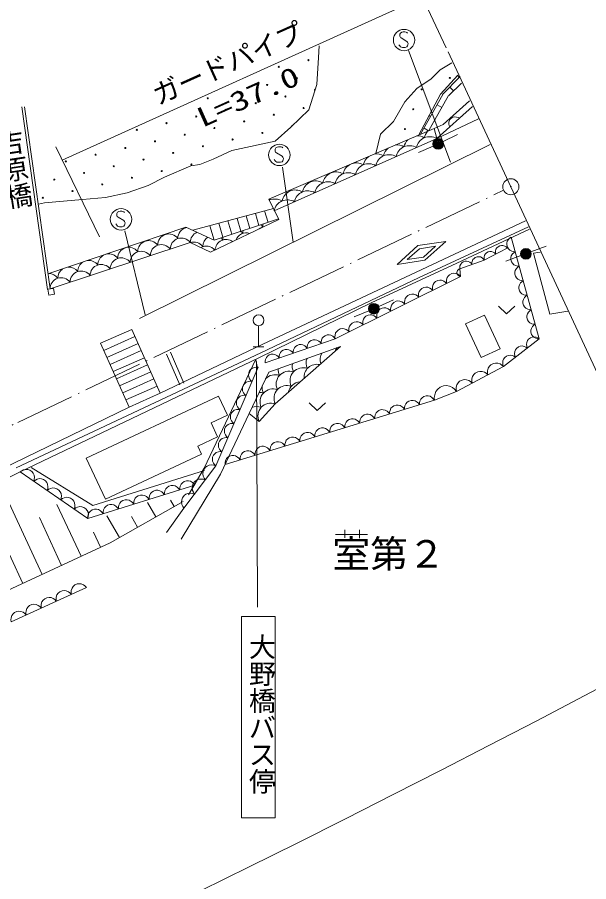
# Model space of a CAD drawing. Units: millimetres, scale not verified. Extents: x 40000 to 680000, y 20000 to 380000.
# Drawn here: x 489670 to 542739, y 259208 to 339534 of the extents above; entities that cross this region are included whole.
import ezdxf
from ezdxf.enums import TextEntityAlignment as Align

# ---------------------------------------------------------------- set-up
doc = ezdxf.new("R2010")
doc.units = ezdxf.units.MM
doc.header["$LTSCALE"] = 1000
doc.linetypes.add('USER5', pattern=[7.000001, 5.508197, -0.688525, 0.114754, -0.688525])
doc.layers.add('S-SUV', color=7, linetype='Continuous', lineweight=13)
doc.styles.add('@ＭＳ ゴシック', font='')
doc.styles.add('ＭＳ ゴシック', font='')
doc.styles.get('@ＭＳ ゴシック').set_extended_font_data('@MS Gothic')
doc.styles.get('ＭＳ ゴシック').set_extended_font_data('MS Gothic')

# ---------------------------------------------------------------- blocks, each defined once
blk = doc.blocks.new('BUHIN242')
at = {"color": 7, "linetype": 'Continuous', "lineweight": 13}
blk.add_lwpolyline([(-626, -283), (-514, -405), (-384, -494), (-200, -576), (-28, -589), (140, -570), (334, -482), (460, -369), (564, -231), (624, -39), (641, 116), (626, 283)], dxfattribs=at)
blk = doc.blocks.new('BUHIN243')
at = {"color": 7, "linetype": 'Continuous', "lineweight": 13}
blk.add_lwpolyline([(-615, -379), (-481, -492), (-334, -567), (-130, -628), (51, -618), (223, -575), (414, -458), (530, -322), (620, -165), (656, 44), (653, 208), (615, 379)], dxfattribs=at)
blk = doc.blocks.new('BUHIN245')
at = {"color": 7, "linetype": 'Continuous', "lineweight": 13}
blk.add_lwpolyline([(-548, -257), (-448, -363), (-332, -440), (-169, -510), (-17, -519), (131, -500), (301, -421), (410, -319), (500, -197), (550, -26), (563, 110), (548, 257)], dxfattribs=at)
blk = doc.blocks.new('BUHIN246')
at = {"color": 7, "linetype": 'Continuous', "lineweight": 13}
blk.add_lwpolyline([(-504, -328), (-391, -419), (-266, -478), (-96, -525), (54, -513), (197, -474), (353, -373), (447, -258), (519, -125), (545, 50), (539, 185), (504, 328)], dxfattribs=at)
blk = doc.blocks.new('BUHIN247')
at = {"color": 7, "linetype": 'Continuous', "lineweight": 13}
blk.add_lwpolyline([(-672, -276), (-558, -409), (-424, -507), (-232, -601), (-51, -621), (127, -607), (336, -522), (473, -407), (588, -265), (658, -64), (681, 99), (672, 276)], dxfattribs=at)
blk = doc.blocks.new('BUHIN249')
at = {"color": 7, "linetype": 'Continuous', "lineweight": 13}
blk.add_lwpolyline([(-689, -451), (-534, -576), (-363, -656), (-130, -720), (76, -703), (272, -649), (486, -509), (614, -352), (711, -170), (747, 70), (738, 256), (689, 451)], dxfattribs=at)
blk = doc.blocks.new('BUHIN250')
at = {"color": 7, "linetype": 'Continuous', "lineweight": 13}
blk.add_lwpolyline([(-512, -478), (-364, -560), (-209, -603), (-4, -622), (166, -578), (322, -504), (481, -356), (566, -205), (621, -38), (615, 167), (581, 322), (512, 478)], dxfattribs=at)
blk = doc.blocks.new('BUHIN251')
at = {"color": 7, "linetype": 'Continuous', "lineweight": 13}
blk.add_lwpolyline([(248, -655), (380, -548), (478, -422), (573, -239), (597, -66), (588, 107), (511, 310), (404, 445), (271, 559), (79, 632), (-77, 659), (-248, 655)], dxfattribs=at)
blk = doc.blocks.new('BUHIN252')
at = {"color": 7, "linetype": 'Continuous', "lineweight": 13}
blk.add_lwpolyline([(-663, 373), (-699, 192), (-692, 18), (-645, -201), (-544, -362), (-416, -499), (-210, -615), (-26, -653), (164, -655), (376, -582), (525, -495), (663, -373)], dxfattribs=at)
blk = doc.blocks.new('BUHIN253')
at = {"color": 7, "linetype": 'Continuous', "lineweight": 13}
blk.add_lwpolyline([(-688, -284), (-571, -421), (-433, -521), (-237, -617), (-51, -637), (132, -622), (345, -534), (486, -416), (603, -271), (675, -64), (699, 103), (688, 284)], dxfattribs=at)
blk = doc.blocks.new('BUHIN254')
at = {"color": 7, "linetype": 'Continuous', "lineweight": 13}
blk.add_lwpolyline([(-433, -700), (-239, -747), (-51, -747), (187, -706), (366, -604), (521, -472), (655, -255), (704, -58), (715, 148), (646, 379), (559, 544), (433, 700)], dxfattribs=at)
blk = doc.blocks.new('BUHIN255')
at = {"color": 7, "linetype": 'Continuous', "lineweight": 13}
blk.add_lwpolyline([(-218, -677), (-46, -676), (112, -638), (303, -554), (432, -431), (535, -288), (602, -79), (603, 97), (570, 272), (463, 452), (357, 572), (218, 677)], dxfattribs=at)
blk = doc.blocks.new('BUHIN262')
at = {"color": 7, "linetype": 'Continuous', "lineweight": 13}
blk.add_lwpolyline([(-667, -382), (-529, -507), (-374, -591), (-160, -663), (32, -659), (218, -619), (424, -501), (552, -361), (653, -197), (699, 24), (701, 198), (667, 382)], dxfattribs=at)
blk = doc.blocks.new('BUHIN268')
at = {"color": 7, "linetype": 'Continuous', "lineweight": 13}
for p, q in [((508, 47), (-500, -46)), ((181, -1964), (0, 0))]:
    blk.add_line(p, q, dxfattribs=at)
blk.add_circle((227, -2465), 502, dxfattribs=at)
blk = doc.blocks.new('BUHIN270')
at = {"color": 7, "linetype": 'Continuous', "lineweight": 13}
blk.add_lwpolyline([(780, -286), (-32, 351), (-714, -424)], dxfattribs=at)
blk = doc.blocks.new('BUHIN272')
at = {"color": 7, "linetype": 'Continuous', "lineweight": 13}
for radius in [498, 440, 382, 322, 265, 195, 135, 77.5, 15]:
    blk.add_circle((0, 0), radius, dxfattribs=at)
blk = doc.blocks.new('BUHIN276')
at = {"color": 7, "linetype": 'Continuous', "lineweight": 13}
for radius in [746, 22.5]:
    blk.add_circle((0, 0), radius, dxfattribs=at)
blk = doc.blocks.new('BUHIN277')
at = {"color": 7, "linetype": 'Continuous', "lineweight": 13}
blk.add_lwpolyline([(-249, -671), (-189, -725), (-111, -753), (-5, -764), (149, -749), (276, -703), (378, -618), (433, -502), (427, -387), (416, -313), (366, -217), (292, -169), (-280, 95), (-348, 179), (-399, 300), (-400, 420), (-374, 518), (-313, 614), (-162, 673), (67, 694), (168, 688), (266, 652), (353, 585), (433, 477)], dxfattribs=at)
blk.add_circle((0, 0), 995, dxfattribs=at)

msp = doc.modelspace()

# ---------------------------------------------------------------- hatches: boundary and pattern name
at = {"layer": 'S-SUV'}
h = msp.add_hatch(dxfattribs=at)
h.set_pattern_fill('USER', color=256, style=0, pattern_type=2)
h.set_pattern_definition([(225, (531072, 333575), (353.55, -353.55), []), (315, (531072, 333575), (1767.8, 1767.8), [500, -500]), (315, (529834, 333044), (1767.8, 1767.8), [500, -500])])
h.paths.add_polyline_path([(531072, 333575), (529751, 332254), (528973, 332389), (530666, 334252)])
h = msp.add_hatch(dxfattribs=at)
h.set_pattern_fill('USER', color=256, style=0, pattern_type=2)
h.set_pattern_definition([(240.642, (529717, 332254), (435.79, -245.13), []), (330.64, (529717, 332254), (1225.7, 2179), [500, -500]), (330.64, (528669, 331410), (1225.7, 2179), [500, -500])])
h.paths.add_polyline_path([(529717, 332254), (527889, 329003), (526975, 328597), (528973, 332389)])

# ---------------------------------------------------------------- linework, layer by layer
for p, q in [((529516, 336707), (526388, 343330)), ((527295, 341409), (493846, 326269)), ((517698, 336868), (517648, 335806)), ((517648, 335806), (517480, 333291)), ((529888, 326083), (526000, 336452)), ((529700, 336339), (547415, 298058)), ((528952, 334658), (530025, 335314)), ((528105, 333812), (528952, 334658)), ((526785, 332931), (528105, 333812)), ((530570, 334147), (528972, 332389)), ((530912, 333414), (529751, 332254)), ((517480, 333291), (516754, 330943)), ((525667, 331678), (526785, 332931)), ((526975, 328597), (528972, 332389)), ((529717, 332254), (527889, 329003)), ((529210, 329579), (531683, 331763)), ((490082, 331223), (492480, 314254)), ((490331, 331198), (492720, 314295)), ((516754, 330943), (515077, 329322)), ((524617, 329850), (525667, 331678)), ((528634, 328258), (531932, 331230)), ((523398, 328665), (524617, 329850)), ((528397, 329206), (529210, 329579)), ((528634, 328258), (532490, 330112)), ((513024, 322637), (528397, 329206)), ((515077, 329322), (513623, 328037)), ((522972, 326888), (523398, 328665)), ((528634, 328258), (528397, 329206)), ((529207, 327986), (530552, 328650)), ((513623, 328037), (510884, 327422)), ((528634, 328258), (513531, 321554)), ((493255, 327485), (497314, 319128)), ((501007, 311543), (533600, 327728)), ((509599, 327142), (507866, 326360)), ((510884, 327422), (509599, 327142)), ((528300, 327566), (526924, 326969)), ((507866, 326360), (506636, 325856)), ((505798, 325745), (503332, 324683)), ((506636, 325856), (505798, 325745)), ((515286, 318652), (514293, 325608)), ((503332, 324683), (501823, 323900)), ((501823, 323900), (499867, 323229)), ((499867, 323229), (497854, 322782)), ((492209, 322279), (491650, 322167)), ((495730, 322614), (492209, 322279)), ((497854, 322782), (495730, 322614)), ((513024, 322637), (513954, 320753)), ((513458, 321757), (505965, 319743)), ((512116, 320196), (511779, 321306)), ((512954, 320470), (512630, 321534)), ((513954, 320753), (507618, 317705)), ((507961, 318835), (513935, 320792)), ((509605, 319374), (509226, 320619)), ((510442, 319648), (510077, 320848)), ((511279, 319922), (510928, 321077)), ((512487, 309151), (536884, 320621)), ((492515, 315684), (505324, 320034)), ((505324, 320034), (507961, 318835)), ((507554, 320170), (507961, 318835)), ((508374, 320390), (508767, 319099)), ((526930, 315317), (537140, 320070)), ((530495, 316683), (537241, 319856)), ((501548, 311870), (499647, 319689)), ((538151, 309658), (535538, 319102)), ((505735, 318596), (492720, 314295)), ((507618, 317705), (505735, 318596)), ((524938, 316563), (526875, 318312)), ((526875, 318312), (529456, 318706)), ((527010, 318029), (528512, 318259)), ((528512, 318259), (527384, 317240)), ((529456, 318706), (527518, 316957)), ((533037, 316974), (535165, 318094)), ((537376, 317735), (538777, 318270)), ((527010, 318029), (525881, 317011)), ((536439, 317386), (535029, 316875)), ((537606, 317609), (538237, 317722)), ((539136, 311935), (537606, 317609)), ((522543, 313005), (530495, 316683)), ((527518, 316957), (524938, 316563)), ((525881, 317011), (527384, 317240)), ((530760, 316153), (533037, 316974)), ((530835, 315444), (530760, 316153)), ((512279, 308348), (526930, 315317)), ((519189, 309658), (530835, 315444)), ((493020, 314346), (492493, 314256)), ((492493, 314256), (492586, 313709)), ((493113, 313799), (493020, 314346)), ((492586, 313709), (493113, 313799)), ((523245, 312660), (524611, 313280)), ((512092, 307898), (522543, 313005)), ((522328, 312261), (520943, 311686)), ((533052, 311861), (531305, 311050)), ((534508, 308725), (533052, 311861)), ((540800, 312231), (539136, 311935)), ((531305, 311050), (532761, 307914)), ((500294, 310537), (497405, 309243)), ((502950, 304611), (500294, 310537)), ((500589, 309879), (497700, 308584)), ((512694, 307419), (519189, 309658)), ((534829, 307083), (538151, 309658)), ((497405, 309243), (500060, 303317)), ((500884, 309221), (497995, 307926)), ((501179, 308562), (498290, 307267)), ((502950, 304611), (512487, 309151)), ((513030, 306560), (519674, 308949)), ((519674, 308949), (513627, 303611)), ((532761, 307914), (534508, 308725)), ((489554, 297666), (512279, 308348)), ((489946, 297290), (512092, 307898)), ((501474, 307904), (498585, 306609)), ((503528, 308245), (504772, 305389)), ((503895, 308405), (505139, 305549)), ((507013, 297630), (511811, 307763)), ((511984, 306931), (511816, 307690)), ((501769, 307245), (498880, 305950)), ((508116, 297857), (512031, 307009)), ((511882, 307551), (511968, 284709)), ((530462, 304769), (534829, 307083)), ((502065, 306587), (499175, 305292)), ((511201, 302716), (513030, 306560)), ((502360, 305928), (499470, 304634)), ((502655, 305270), (499765, 303975)), ((500060, 303317), (502950, 304611)), ((528409, 303947), (530462, 304769)), ((496068, 298561), (508355, 304318)), ((509178, 302560), (508355, 304318)), ((508968, 297992), (528409, 303947)), ((488250, 297562), (500060, 303317)), ((513627, 303611), (512134, 301969)), ((509178, 302560), (507670, 301853)), ((511201, 302716), (508531, 297066)), ((512134, 301969), (511201, 302716)), ((508279, 300553), (507670, 301853)), ((508279, 300553), (506432, 299687)), ((506432, 299687), (506788, 298927)), ((506788, 298927), (497857, 294742)), ((497857, 294742), (496068, 298561)), ((445922, 275718), (489946, 297290)), ((489946, 297290), (496210, 292970)), ((490948, 297686), (496678, 294175)), ((496678, 294175), (507069, 297405)), ((505146, 293915), (508116, 297857)), ((505581, 295158), (507013, 297630)), ((508531, 297066), (504888, 291054)), ((491980, 287769), (488324, 295648)), ((496210, 292970), (506172, 296048)), ((495590, 289444), (493351, 294272)), ((505088, 294542), (498298, 290701)), ((502542, 293102), (501774, 294458)), ((504239, 294062), (503892, 294675)), ((499147, 291181), (498000, 293207)), ((505146, 293915), (503531, 291647)), ((493785, 288607), (491718, 293061)), ((500844, 292141), (500270, 293156)), ((490174, 286931), (488001, 291615)), ((497396, 290282), (496738, 291699)), ((520103, 291906), (520103, 291165)), ((521453, 291904), (521453, 291140)), ((519209, 291485), (522192, 291485)), ((498298, 290701), (485661, 284838)), ((489095, 283367), (496083, 286562)), ((510503, 265144), (510503, 283847)), ((510503, 283847), (513606, 283847)), ((513606, 283847), (513606, 265144)), ((513606, 265144), (510503, 265144))]:
    msp.add_line(p, q, dxfattribs=at)
at = {"layer": 'S-SUV', "linetype": 'USER5'}
for p, q in [((489728, 301890), (534831, 323466)), ((445894, 280463), (489728, 301890))]:
    msp.add_line(p, q, dxfattribs=at)
at = {"layer": 'S-SUV'}
for points in [[(529837, 329342), (529780, 329477), (529755, 329612), (529752, 329786), (529802, 329928), (529878, 330054), (530017, 330178), (530149, 330242), (530296, 330276), (530471, 330257), (530603, 330218), (530729, 330146)], [(530760, 316153), (530682, 316118), (530617, 316068), (530546, 315991), (530512, 315908), (530494, 315822), (530506, 315712), (530541, 315632), (530592, 315558), (530677, 315497), (530751, 315464), (530835, 315444)], [(530462, 304769), (530290, 304974), (530087, 305125), (529797, 305271), (529522, 305303), (529250, 305284), (528931, 305157), (528721, 304983), (528544, 304770), (528435, 304464), (528397, 304216), (528409, 303947)], [(506690, 258375), (511192, 260581), (515669, 262803), (520142, 265048), (524594, 267306), (529044, 269584), (533476, 271870), (537909, 274172), (542326, 276479), (546746, 278798)]]:
    msp.add_lwpolyline(points, dxfattribs=at)
for centre in [(513949, 334932), (516709, 335552), (515639, 333862), (529840, 333901), (510119, 332623), (512879, 333243), (527221, 332832), (507360, 332004), (514569, 332172), (509049, 330933), (511809, 331553), (516258, 331102), (526446, 330989), (506290, 330314), (513499, 330483), (503530, 329694), (510739, 329863), (500770, 329075), (505219, 328624), (507979, 329244), (512429, 328793), (525671, 329145), (502460, 328005), (509669, 328174), (499700, 327385), (504149, 326935), (506909, 327554), (494180, 326146), (496940, 326766), (501390, 326315), (498630, 325696), (505839, 325864), (495870, 325076), (500320, 324625), (503079, 325245), (493110, 324456), (497560, 324006), (494800, 323386), (492040, 322767)]:
    msp.add_circle(centre, 49.8, dxfattribs=at)
for centre, radius, start, end in [((517329, 332792), 49.8, 75.71199, 249.88922), ((515188, 329413), 49.8, 58.53647, 209.52281), ((528706, 328097), 1257, 137.89133, 169.16937), ((526818, 327259), 1257, 134.53326, 169.16937), ((527981, 327184), 1257, 58.70792, 169.16937), ((526818, 327259), 1257, 58.70792, 91.74203), ((524930, 326421), 1257, 130.57382, 169.16937), ((524930, 326421), 1257, 58.70792, 95.70145), ((526093, 326346), 1257, 58.70792, 169.16937), ((523042, 325583), 1257, 125.44485, 169.16937), ((523042, 325583), 1257, 58.70792, 100.83041), ((524205, 325508), 1257, 58.70792, 169.16937), ((521154, 324744), 1257, 113.43793, 169.16937), ((521154, 324744), 1257, 58.70792, 112.83734), ((522317, 324670), 1257, 58.70792, 169.16937), ((519267, 323906), 1257, 58.70792, 169.16937), ((520430, 323832), 1257, 58.70792, 169.16937), ((517379, 323068), 1257, 58.70792, 169.16937), ((518542, 322994), 1257, 58.70792, 169.16937), ((515491, 322230), 1257, 58.70792, 169.16937), ((514328, 322305), 1257, 58.70792, 63.73108), ((516216, 323143), 1257, 164.25552, 169.16937), ((516654, 322155), 1257, 58.70792, 169.16937), ((513603, 321392), 1257, 58.70792, 114.94952), ((514328, 322305), 1257, 162.54419, 169.16937), ((514766, 321317), 1257, 58.70792, 169.16937), ((505605, 318987), 1026, 100.91904, 180.87845), ((511634, 319465), 1026, 166.03467, 180.87845), ((512789, 319089), 1026, 101.48581, 129.89685), ((511634, 319465), 1026, 35.69626, 50.23108), ((513493, 320079), 1026, 166.38202, 180.87845), ((503746, 318372), 1026, 35.69626, 180.87845), ((504901, 317997), 1026, 35.69626, 180.87845), ((506760, 318611), 1026, 112.49326, 180.87845), ((507916, 318236), 1026, 122.18237, 180.87845), ((507916, 318236), 1026, 35.69626, 50.92978), ((509775, 318850), 1026, 165.68597, 180.87845), ((510930, 318475), 1026, 72.0354, 159.34726), ((509775, 318850), 1026, 35.69626, 50.57974), ((500028, 317144), 1026, 35.69626, 180.87845), ((501887, 317758), 1026, 35.69626, 180.87845), ((503042, 317382), 1026, 35.69626, 180.87845), ((506056, 317621), 1026, 35.69626, 108.28735), ((507212, 317246), 1026, 39.08566, 119.66791), ((509071, 317860), 1026, 54.21848, 177.16418), ((498168, 316529), 1026, 115.91342, 180.87845), ((498168, 316529), 1026, 35.69626, 101.59869), ((501183, 316768), 1026, 35.69626, 180.87845), ((496309, 315915), 1026, 121.17633, 180.87845), ((496309, 315915), 1026, 35.69626, 96.33578), ((497464, 315539), 1026, 35.69626, 180.87845), ((499324, 316154), 1026, 35.69626, 180.87845), ((492591, 314686), 1026, 35.69626, 89.7305), ((494450, 315300), 1026, 124.81354, 180.87845), ((494450, 315300), 1026, 35.69626, 92.69858), ((495605, 314925), 1026, 35.69626, 180.87845), ((493746, 314310), 1026, 35.69626, 180.87845), ((520291, 308053), 1201, 138.57449, 157.33447), ((517699, 307409), 1201, 159.20068, 205.285), ((518995, 307731), 1201, 150.01263, 198.71068), ((515108, 306765), 1201, 174.65222, 205.285), ((516206, 305767), 1201, 70.16763, 205.285), ((516403, 307087), 1201, 167.26163, 205.285), ((517502, 306089), 1201, 77.51163, 185.3591), ((513614, 305123), 1201, 70.16763, 137.04196), ((514910, 305445), 1201, 70.16763, 205.285), ((513614, 305123), 1201, 172.07452, 205.285), ((514713, 304124), 1201, 70.16763, 205.285), ((516009, 304446), 1201, 93.75378, 169.11694), ((512121, 303481), 1201, 70.16763, 89.28918), ((513417, 303802), 1201, 70.16763, 205.285), ((513220, 302482), 1201, 70.16763, 205.285), ((514516, 302804), 1201, 125.14441, 137.72632), ((511924, 302160), 1201, 70.16763, 112.50275)]:
    msp.add_arc(centre, radius, start, end, dxfattribs=at)

# ---------------------------------------------------------------- block references
at = {"layer": 'S-SUV', "rotation": 174.73333}
for name, p in [('BUHIN277', (525591, 337418)), ('BUHIN277', (514010, 326748)), ('BUHIN272', (528759, 327765)), ('BUHIN276', (535507, 323789)), ('BUHIN277', (499305, 320762)), ('BUHIN251', (535725, 318428)), ('BUHIN246', (534633, 317814)), ('BUHIN272', (536909, 317557)), ('BUHIN245', (532468, 316769)), ('BUHIN246', (533569, 317254)), ('BUHIN251', (536098, 317078)), ('BUHIN245', (531330, 316359)), ('BUHIN243', (530188, 315123)), ('BUHIN251', (536471, 315729)), ('BUHIN243', (528894, 314480)), ('BUHIN251', (536845, 314380)), ('BUHIN243', (527600, 313837)), ('BUHIN243', (526306, 313194)), ('BUHIN251', (537218, 313031)), ('BUHIN272', (522790, 312453)), ('BUHIN243', (523718, 311908)), ('BUHIN243', (525012, 312551)), ('BUHIN270', (535119, 312338)), ('BUHIN268', (512079, 308901)), ('BUHIN243', (522424, 311266)), ('BUHIN251', (537591, 311682)), ('BUHIN243', (521130, 310623)), ('BUHIN251', (537965, 310333)), ('BUHIN242', (518540, 309434)), ('BUHIN243', (519836, 309980)), ('BUHIN242', (517241, 308986)), ('BUHIN250', (537597, 309229)), ('BUHIN242', (514643, 308091)), ('BUHIN242', (515942, 308539)), ('BUHIN250', (536490, 308371)), ('BUHIN242', (513344, 307643)), ('BUHIN250', (535383, 307512)), ('BUHIN255', (511751, 306356)), ('BUHIN249', (534101, 306697)), ('BUHIN249', (532645, 305926)), ('BUHIN255', (511192, 305048)), ('BUHIN249', (531190, 305154)), ('BUHIN255', (510633, 303741)), ('BUHIN270', (517533, 303350)), ('BUHIN247', (526326, 303309)), ('BUHIN247', (527715, 303735)), ('BUHIN255', (510073, 302433)), ('BUHIN247', (523549, 302458)), ('BUHIN247', (524937, 302884)), ('BUHIN247', (520771, 301608)), ('BUHIN247', (522160, 302033)), ('BUHIN255', (509514, 301126)), ('BUHIN247', (517994, 300757)), ('BUHIN247', (519383, 301182)), ('BUHIN255', (508955, 299818)), ('BUHIN247', (515217, 299906)), ('BUHIN247', (516606, 300331)), ('BUHIN247', (512440, 299055)), ('BUHIN247', (513828, 299480)), ('BUHIN255', (508396, 298511)), ('BUHIN247', (509662, 298204)), ('BUHIN247', (511051, 298630)), ('BUHIN254', (507621, 297200)), ('BUHIN252', (490573, 296858)), ('BUHIN252', (491825, 295994)), ('BUHIN253', (505461, 295828)), ('BUHIN254', (506631, 295886)), ('BUHIN252', (493078, 295130)), ('BUHIN253', (502614, 294949)), ('BUHIN253', (504037, 295389)), ('BUHIN252', (494331, 294266)), ('BUHIN253', (501191, 294509)), ('BUHIN254', (505641, 294572)), ('BUHIN252', (495584, 293402)), ('BUHIN253', (498345, 293630)), ('BUHIN253', (499768, 294070)), ('BUHIN253', (496922, 293190)), ('BUHIN262', (495384, 286242)), ('BUHIN262', (493986, 285604)), ('BUHIN262', (492589, 284965)), ('BUHIN262', (489793, 283687)), ('BUHIN262', (491191, 284326))]:
    msp.add_blockref(name, p, dxfattribs=at)

# ---------------------------------------------------------------- texts
at = {"layer": 'S-SUV'}
for s, rotation, style, p in [('ガードパイプ', 24.2, 'ＭＳ ゴシック', (502975, 330854)), ('吉原橋', 278.7, '@ＭＳ ゴシック', (487404, 328910)), ('大野橋バス停', 270, '@ＭＳ ゴシック', (510934, 282296))]:
    msp.add_text(s, height=1833, rotation=rotation, dxfattribs=dict(at, style=style)).set_placement(p, align=Align.BOTTOM_LEFT)
at = {"layer": 'S-SUV', "style": 'ＭＳ ゴシック', "width": 1.35}
msp.add_text('L=37.0', height=1833, rotation=24.1, dxfattribs=at).set_placement((507080, 328754), align=Align.BOTTOM_LEFT)
at = {"layer": 'S-SUV', "style": 'ＭＳ ゴシック'}
msp.add_text('室第２', height=2566, dxfattribs=at).set_placement((518933, 287618), align=Align.BOTTOM_LEFT)

doc.saveas('drawing.dxf')
